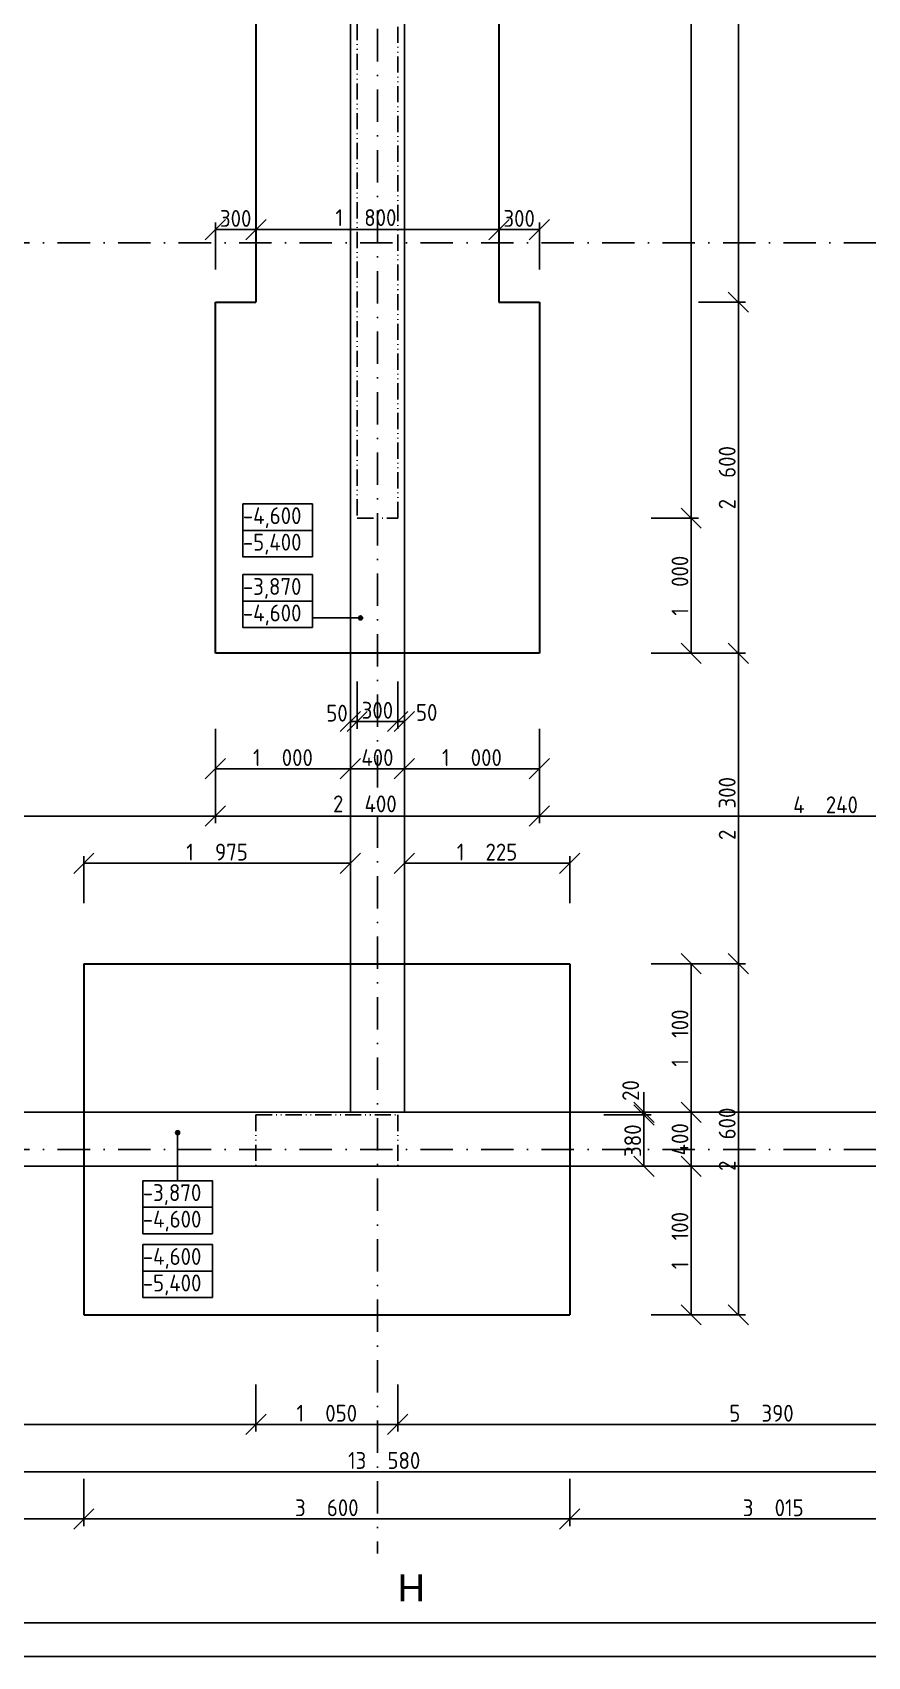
# Model space of a CAD drawing. Extents: x 4511820 to 5180432, y -1526536 to -944957.
# Drawn here: x 5011636 to 5017822, y -1502899 to -1490871 of the extents above; entities that cross this region are included whole.
import ezdxf

# ---------------------------------------------------------------- set-up
doc = ezdxf.new("R2010")
doc.units = 0
doc.header["$MEASUREMENT"] = 0
doc.linetypes.add('ACAD_ISO12W100', pattern=[22, 12, -3, 0.5, -3, 0.5, -3])
doc.linetypes.add('BODKOCIARKOVANA_3', pattern=[5.6, 3, -1.3, 0, -1.3])
doc.layers.get('0').update_dxf_attribs({"linetype": 'CONTINUOUS'})
doc.layers.get('Defpoints').update_dxf_attribs({"color": 61, "linetype": 'CONTINUOUS'})
for name, color, linetype in [('KÓTY', 4, 'CONTINUOUS'), ('MÚRY', 1, 'CONTINUOUS'), ('osi', 253, 'CONTINUOUS'), ('TENKÁ', 7, 'CONTINUOUS')]:
    doc.layers.add(name, color=color, linetype=linetype)
doc.styles.add('styl1', font='arial.ttf')
doc.styles.add('STYLE1', font='isocp.shx')
doc.dimstyles.new('STANDARD-50', dxfattribs={"dimtxt": 125, "dimasz": 150, "dimexe": 10, "dimexo": 200, "dimgap": 20, "dimtad": 1, "dimdsep": 46, "dimlunit": 6, "dimtxsty": 'STYLE1', "dimblk1": 'OBLIQUE', "dimblk2": 'OBLIQUE', "dimsah": 1, "dimcen": 2.5, "dimse1": 1, "dimse2": 1, "dimadec": 0, "dimazin": 0, "dimtfac": 1, "dimtmove": 1, "dimatfit": 3, "dimldrblk": 'OBLIQUE', "dimfxl": 1, "dimtolj": 1, "dimtzin": 0, "dimarcsym": 0})

# ---------------------------------------------------------------- blocks, each defined once
blk = doc.blocks.new('_OBLIQUE')
at = {"color": 0, "linetype": 'ByBlock'}
blk.add_line((-0.5, -0.5), (0.5, 0.5), dxfattribs=at)
blk = doc.blocks.new('*D43577')
at = {"layer": 'Defpoints', "color": 0}
for p in [(5009226, -1500368), (5012016, -1500368), (5012016, -1501880)]:
    blk.add_point(p, dxfattribs=at)
at = {"layer": 'KÓTY', "color": 0, "lineweight": -2}
blk.add_line((5009226, -1501880), (5012016, -1501880), dxfattribs=at)
at = {"layer": 'KÓTY', "color": 0, "linetype": 'ByBlock', "lineweight": -2, "xscale": 150, "yscale": 150, "zscale": 150, "rotation": 180}
blk.add_blockref('_OBLIQUE', (5009226, -1501880), dxfattribs=at)
at = {"layer": 'KÓTY', "color": 0, "linetype": 'ByBlock', "lineweight": -2, "xscale": 150, "yscale": 150, "zscale": 150}
blk.add_blockref('_OBLIQUE', (5012016, -1501880), dxfattribs=at)
at = {"layer": 'KÓTY', "color": 0, "insert": (5010621, -1501797), "char_height": 125, "attachment_point": 5, "style": 'STYLE1'}
blk.add_mtext('\\A1;2ﾠ790', dxfattribs=at)
blk = doc.blocks.new('*D43578')
at = {"layer": 'Defpoints', "color": 0}
for p in [(5012016, -1500368), (5015616, -1500368), (5015616, -1501880)]:
    blk.add_point(p, dxfattribs=at)
at = {"layer": 'KÓTY', "color": 0, "lineweight": -2}
blk.add_line((5012016, -1501880), (5015616, -1501880), dxfattribs=at)
at = {"layer": 'KÓTY', "color": 0, "linetype": 'ByBlock', "lineweight": -2, "xscale": 150, "yscale": 150, "zscale": 150, "rotation": 180}
blk.add_blockref('_OBLIQUE', (5012016, -1501880), dxfattribs=at)
at = {"layer": 'KÓTY', "color": 0, "linetype": 'ByBlock', "lineweight": -2, "xscale": 150, "yscale": 150, "zscale": 150}
blk.add_blockref('_OBLIQUE', (5015616, -1501880), dxfattribs=at)
at = {"layer": 'KÓTY', "color": 0, "insert": (5013816, -1501797), "char_height": 125, "attachment_point": 5, "style": 'STYLE1'}
blk.add_mtext('\\A1;3ﾠ600', dxfattribs=at)
blk = doc.blocks.new('*D43579')
at = {"layer": 'Defpoints', "color": 0}
for p in [(5015616, -1500368), (5018631, -1500368), (5018631, -1501880)]:
    blk.add_point(p, dxfattribs=at)
at = {"layer": 'KÓTY', "color": 0, "lineweight": -2}
blk.add_line((5015616, -1501880), (5018631, -1501880), dxfattribs=at)
at = {"layer": 'KÓTY', "color": 0, "linetype": 'ByBlock', "lineweight": -2, "xscale": 150, "yscale": 150, "zscale": 150, "rotation": 180}
blk.add_blockref('_OBLIQUE', (5015616, -1501880), dxfattribs=at)
at = {"layer": 'KÓTY', "color": 0, "linetype": 'ByBlock', "lineweight": -2, "xscale": 150, "yscale": 150, "zscale": 150}
blk.add_blockref('_OBLIQUE', (5018631, -1501880), dxfattribs=at)
at = {"layer": 'KÓTY', "color": 0, "insert": (5017123, -1501797), "char_height": 125, "attachment_point": 5, "style": 'STYLE1'}
blk.add_mtext('\\A1;3ﾠ015', dxfattribs=at)
blk = doc.blocks.new('*D43592')
at = {"layer": 'Defpoints', "color": 0}
for p in [(5007951, -1499268), (5013291, -1499268), (5013291, -1501180)]:
    blk.add_point(p, dxfattribs=at)
at = {"layer": 'KÓTY', "color": 0, "lineweight": -2}
blk.add_line((5007951, -1501180), (5013291, -1501180), dxfattribs=at)
at = {"layer": 'KÓTY', "color": 0, "linetype": 'ByBlock', "lineweight": -2, "xscale": 150, "yscale": 150, "zscale": 150, "rotation": 180}
blk.add_blockref('_OBLIQUE', (5007951, -1501180), dxfattribs=at)
at = {"layer": 'KÓTY', "color": 0, "linetype": 'ByBlock', "lineweight": -2, "xscale": 150, "yscale": 150, "zscale": 150}
blk.add_blockref('_OBLIQUE', (5013291, -1501180), dxfattribs=at)
at = {"layer": 'KÓTY', "color": 0, "insert": (5010621, -1501097), "char_height": 125, "attachment_point": 5, "style": 'STYLE1'}
blk.add_mtext('\\A1;5ﾠ340', dxfattribs=at)
blk = doc.blocks.new('*D43593')
at = {"layer": 'Defpoints', "color": 0}
for p in [(5013291, -1499268), (5014341, -1499268), (5014341, -1501180)]:
    blk.add_point(p, dxfattribs=at)
at = {"layer": 'KÓTY', "color": 0, "lineweight": -2}
blk.add_line((5013291, -1501180), (5014341, -1501180), dxfattribs=at)
at = {"layer": 'KÓTY', "color": 0, "linetype": 'ByBlock', "lineweight": -2, "xscale": 150, "yscale": 150, "zscale": 150, "rotation": 180}
blk.add_blockref('_OBLIQUE', (5013291, -1501180), dxfattribs=at)
at = {"layer": 'KÓTY', "color": 0, "linetype": 'ByBlock', "lineweight": -2, "xscale": 150, "yscale": 150, "zscale": 150}
blk.add_blockref('_OBLIQUE', (5014341, -1501180), dxfattribs=at)
at = {"layer": 'KÓTY', "color": 0, "insert": (5013816, -1501097), "char_height": 125, "attachment_point": 5, "style": 'STYLE1'}
blk.add_mtext('\\A1;1ﾠ050', dxfattribs=at)
blk = doc.blocks.new('*D43594')
at = {"layer": 'Defpoints', "color": 0}
for p in [(5014341, -1499268), (5019731, -1499268), (5019731, -1501180)]:
    blk.add_point(p, dxfattribs=at)
at = {"layer": 'KÓTY', "color": 0, "lineweight": -2}
blk.add_line((5014341, -1501180), (5019731, -1501180), dxfattribs=at)
at = {"layer": 'KÓTY', "color": 0, "linetype": 'ByBlock', "lineweight": -2, "xscale": 150, "yscale": 150, "zscale": 150, "rotation": 180}
blk.add_blockref('_OBLIQUE', (5014341, -1501180), dxfattribs=at)
at = {"layer": 'KÓTY', "color": 0, "linetype": 'ByBlock', "lineweight": -2, "xscale": 150, "yscale": 150, "zscale": 150}
blk.add_blockref('_OBLIQUE', (5019731, -1501180), dxfattribs=at)
at = {"layer": 'KÓTY', "color": 0, "insert": (5017036, -1501097), "char_height": 125, "attachment_point": 5, "style": 'STYLE1'}
blk.add_mtext('\\A1;5ﾠ390', dxfattribs=at)
blk = doc.blocks.new('*D43608')
at = {"layer": 'Defpoints', "color": 0}
for p in [(5007451, -1499268), (5021031, -1499268), (5021031, -1501530)]:
    blk.add_point(p, dxfattribs=at)
at = {"layer": 'KÓTY', "color": 0, "lineweight": -2}
blk.add_line((5007451, -1501530), (5021031, -1501530), dxfattribs=at)
at = {"layer": 'KÓTY', "color": 0, "linetype": 'ByBlock', "lineweight": -2, "xscale": 150, "yscale": 150, "zscale": 150, "rotation": 180}
blk.add_blockref('_OBLIQUE', (5007451, -1501530), dxfattribs=at)
at = {"layer": 'KÓTY', "color": 0, "linetype": 'ByBlock', "lineweight": -2, "xscale": 150, "yscale": 150, "zscale": 150}
blk.add_blockref('_OBLIQUE', (5021031, -1501530), dxfattribs=at)
at = {"layer": 'KÓTY', "color": 0, "insert": (5014241, -1501447), "char_height": 125, "attachment_point": 5, "style": 'STYLE1'}
blk.add_mtext('\\A1;13ﾠ580', dxfattribs=at)
blk = doc.blocks.new('*D43624')
at = {"layer": 'Defpoints', "color": 0}
for p in [(5008726, -1495468), (5012991, -1495468), (5012991, -1496674)]:
    blk.add_point(p, dxfattribs=at)
at = {"layer": 'KÓTY', "color": 0, "lineweight": -2}
blk.add_line((5008726, -1496674), (5012991, -1496674), dxfattribs=at)
at = {"layer": 'KÓTY', "color": 0, "linetype": 'ByBlock', "lineweight": -2, "xscale": 150, "yscale": 150, "zscale": 150, "rotation": 180}
blk.add_blockref('_OBLIQUE', (5008726, -1496674), dxfattribs=at)
at = {"layer": 'KÓTY', "color": 0, "linetype": 'ByBlock', "lineweight": -2, "xscale": 150, "yscale": 150, "zscale": 150}
blk.add_blockref('_OBLIQUE', (5012991, -1496674), dxfattribs=at)
at = {"layer": 'KÓTY', "color": 0, "insert": (5010858, -1496591), "char_height": 125, "attachment_point": 5, "style": 'STYLE1'}
blk.add_mtext('\\A1;4ﾠ265', dxfattribs=at)
blk = doc.blocks.new('*D43625')
at = {"layer": 'Defpoints', "color": 0}
for p in [(5012991, -1495468), (5015391, -1495468), (5015391, -1496674)]:
    blk.add_point(p, dxfattribs=at)
at = {"layer": 'KÓTY', "color": 0, "lineweight": -2}
blk.add_line((5012991, -1496674), (5015391, -1496674), dxfattribs=at)
at = {"layer": 'KÓTY', "color": 0, "linetype": 'ByBlock', "lineweight": -2, "xscale": 150, "yscale": 150, "zscale": 150, "rotation": 180}
blk.add_blockref('_OBLIQUE', (5012991, -1496674), dxfattribs=at)
at = {"layer": 'KÓTY', "color": 0, "linetype": 'ByBlock', "lineweight": -2, "xscale": 150, "yscale": 150, "zscale": 150}
blk.add_blockref('_OBLIQUE', (5015391, -1496674), dxfattribs=at)
at = {"layer": 'KÓTY', "color": 0, "insert": (5014098, -1496584), "char_height": 125, "attachment_point": 5, "style": 'STYLE1'}
blk.add_mtext('\\A1;2ﾠ400', dxfattribs=at)
blk = doc.blocks.new('*D43626')
at = {"layer": 'Defpoints', "color": 0}
for p in [(5015391, -1495468), (5019631, -1495468), (5019631, -1496674)]:
    blk.add_point(p, dxfattribs=at)
at = {"layer": 'KÓTY', "color": 0, "lineweight": -2}
blk.add_line((5015391, -1496674), (5019631, -1496674), dxfattribs=at)
at = {"layer": 'KÓTY', "color": 0, "linetype": 'ByBlock', "lineweight": -2, "xscale": 150, "yscale": 150, "zscale": 150, "rotation": 180}
blk.add_blockref('_OBLIQUE', (5015391, -1496674), dxfattribs=at)
at = {"layer": 'KÓTY', "color": 0, "linetype": 'ByBlock', "lineweight": -2, "xscale": 150, "yscale": 150, "zscale": 150}
blk.add_blockref('_OBLIQUE', (5019631, -1496674), dxfattribs=at)
at = {"layer": 'KÓTY', "color": 0, "insert": (5017511, -1496591), "char_height": 125, "attachment_point": 5, "style": 'STYLE1'}
blk.add_mtext('\\A1;4ﾠ240', dxfattribs=at)
blk = doc.blocks.new('*D43633')
at = {"layer": 'Defpoints', "color": 0}
for p in [(5012991, -1495468), (5013991, -1495468), (5013991, -1496324)]:
    blk.add_point(p, dxfattribs=at)
at = {"layer": 'KÓTY', "color": 0, "lineweight": -2}
blk.add_line((5012991, -1496324), (5013991, -1496324), dxfattribs=at)
at = {"layer": 'KÓTY', "color": 0, "linetype": 'ByBlock', "lineweight": -2, "xscale": 150, "yscale": 150, "zscale": 150, "rotation": 180}
blk.add_blockref('_OBLIQUE', (5012991, -1496324), dxfattribs=at)
at = {"layer": 'KÓTY', "color": 0, "linetype": 'ByBlock', "lineweight": -2, "xscale": 150, "yscale": 150, "zscale": 150}
blk.add_blockref('_OBLIQUE', (5013991, -1496324), dxfattribs=at)
at = {"layer": 'KÓTY', "color": 0, "insert": (5013491, -1496241), "char_height": 125, "attachment_point": 5, "style": 'STYLE1'}
blk.add_mtext('\\A1;1ﾠ000', dxfattribs=at)
blk = doc.blocks.new('*D43634')
at = {"layer": 'Defpoints', "color": 0}
for p in [(5013991, -1495468), (5014391, -1495468), (5014391, -1496323.5)]:
    blk.add_point(p, dxfattribs=at)
at = {"layer": 'KÓTY', "color": 0, "lineweight": -2}
blk.add_line((5013991, -1496323.5), (5014391, -1496323.5), dxfattribs=at)
at = {"layer": 'KÓTY', "color": 0, "linetype": 'ByBlock', "lineweight": -2, "xscale": 150, "yscale": 150, "zscale": 150, "rotation": 180}
blk.add_blockref('_OBLIQUE', (5013991, -1496323.5), dxfattribs=at)
at = {"layer": 'KÓTY', "color": 0, "linetype": 'ByBlock', "lineweight": -2, "xscale": 150, "yscale": 150, "zscale": 150}
blk.add_blockref('_OBLIQUE', (5014391, -1496323.5), dxfattribs=at)
at = {"layer": 'KÓTY', "color": 0, "insert": (5014191, -1496241), "char_height": 125, "attachment_point": 5, "style": 'STYLE1'}
blk.add_mtext('\\A1;400', dxfattribs=at)
blk = doc.blocks.new('*D43635')
at = {"layer": 'Defpoints', "color": 0}
for p in [(5014391, -1495468), (5015391, -1495468), (5015391, -1496324)]:
    blk.add_point(p, dxfattribs=at)
at = {"layer": 'KÓTY', "color": 0, "lineweight": -2}
blk.add_line((5014391, -1496324), (5015391, -1496324), dxfattribs=at)
at = {"layer": 'KÓTY', "color": 0, "linetype": 'ByBlock', "lineweight": -2, "xscale": 150, "yscale": 150, "zscale": 150, "rotation": 180}
blk.add_blockref('_OBLIQUE', (5014391, -1496324), dxfattribs=at)
at = {"layer": 'KÓTY', "color": 0, "linetype": 'ByBlock', "lineweight": -2, "xscale": 150, "yscale": 150, "zscale": 150}
blk.add_blockref('_OBLIQUE', (5015391, -1496324), dxfattribs=at)
at = {"layer": 'KÓTY', "color": 0, "insert": (5014891, -1496241), "char_height": 125, "attachment_point": 5, "style": 'STYLE1'}
blk.add_mtext('\\A1;1ﾠ000', dxfattribs=at)
blk = doc.blocks.new('*D43640')
at = {"layer": 'Defpoints', "color": 0}
for p in [(5014041, -1494468), (5014341, -1494468), (5014341, -1495973.5)]:
    blk.add_point(p, dxfattribs=at)
at = {"layer": 'KÓTY', "color": 0, "lineweight": -2}
blk.add_line((5014041, -1495973.5), (5014341, -1495973.5), dxfattribs=at)
at = {"layer": 'KÓTY', "color": 0, "linetype": 'ByBlock', "lineweight": -2, "xscale": 150, "yscale": 150, "zscale": 150, "rotation": 180}
blk.add_blockref('_OBLIQUE', (5014041, -1495973.5), dxfattribs=at)
at = {"layer": 'KÓTY', "color": 0, "linetype": 'ByBlock', "lineweight": -2, "xscale": 150, "yscale": 150, "zscale": 150}
blk.add_blockref('_OBLIQUE', (5014341, -1495973.5), dxfattribs=at)
at = {"layer": 'KÓTY', "color": 0, "insert": (5014191, -1495891), "char_height": 125, "attachment_point": 5, "style": 'STYLE1'}
blk.add_mtext('\\A1;300', dxfattribs=at)
blk = doc.blocks.new('*D43641')
at = {"layer": 'Defpoints', "color": 0}
for p in [(5014341, -1494468), (5014391, -1494468), (5014391, -1495973.5)]:
    blk.add_point(p, dxfattribs=at)
at = {"layer": 'KÓTY', "color": 0, "lineweight": -2}
blk.add_line((5014341, -1495973.5), (5014391, -1495973.5), dxfattribs=at)
at = {"layer": 'KÓTY', "color": 0, "linetype": 'ByBlock', "lineweight": -2, "xscale": 150, "yscale": 150, "zscale": 150, "rotation": 180}
blk.add_blockref('_OBLIQUE', (5014341, -1495973.5), dxfattribs=at)
at = {"layer": 'KÓTY', "color": 0, "linetype": 'ByBlock', "lineweight": -2, "xscale": 150, "yscale": 150, "zscale": 150}
blk.add_blockref('_OBLIQUE', (5014391, -1495973.5), dxfattribs=at)
at = {"layer": 'KÓTY', "color": 0, "insert": (5014556, -1495906.5), "char_height": 125, "attachment_point": 5, "style": 'STYLE1'}
blk.add_mtext('\\A1;50', dxfattribs=at)
blk = doc.blocks.new('*D43642')
at = {"layer": 'Defpoints', "color": 0}
for p in [(5013991, -1494468), (5014041, -1494468), (5013991, -1495973.5)]:
    blk.add_point(p, dxfattribs=at)
at = {"layer": 'KÓTY', "color": 0, "lineweight": -2}
blk.add_line((5014041, -1495973.5), (5013991, -1495973.5), dxfattribs=at)
at = {"layer": 'KÓTY', "color": 0, "linetype": 'ByBlock', "lineweight": -2, "xscale": 150, "yscale": 150, "zscale": 150, "rotation": 180}
blk.add_blockref('_OBLIQUE', (5013991, -1495973.5), dxfattribs=at)
at = {"layer": 'KÓTY', "color": 0, "linetype": 'ByBlock', "lineweight": -2, "xscale": 150, "yscale": 150, "zscale": 150}
blk.add_blockref('_OBLIQUE', (5014041, -1495973.5), dxfattribs=at)
at = {"layer": 'KÓTY', "color": 0, "insert": (5013891.5, -1495912), "char_height": 125, "attachment_point": 5, "style": 'STYLE1'}
blk.add_mtext('\\A1;50', dxfattribs=at)
blk = doc.blocks.new('*D43678')
at = {"layer": 'Defpoints', "color": 0}
for p in [(5015616, -1497768), (5015616, -1500368), (5016865, -1500368)]:
    blk.add_point(p, dxfattribs=at)
at = {"layer": 'KÓTY', "color": 0, "lineweight": -2}
blk.add_line((5016865, -1497768), (5016865, -1500368), dxfattribs=at)
at = {"layer": 'KÓTY', "color": 0, "linetype": 'ByBlock', "lineweight": -2, "xscale": 150, "yscale": 150, "zscale": 150}
for p, rotation in [((5016865, -1497768), 90), ((5016865, -1500368), 270)]:
    blk.add_blockref('_OBLIQUE', p, dxfattribs=dict(at, rotation=rotation))
at = {"layer": 'KÓTY', "color": 0, "insert": (5016782, -1499068), "char_height": 125, "attachment_point": 5, "rotation": 90, "style": 'STYLE1'}
blk.add_mtext('\\A1;2ﾠ600', dxfattribs=at)
blk = doc.blocks.new('*D43679')
at = {"layer": 'Defpoints', "color": 0}
for p in [(5015616, -1497768), (5015616, -1498868), (5016515, -1498868)]:
    blk.add_point(p, dxfattribs=at)
at = {"layer": 'KÓTY', "color": 0, "lineweight": -2}
blk.add_line((5016515, -1497768), (5016515, -1498868), dxfattribs=at)
at = {"layer": 'KÓTY', "color": 0, "linetype": 'ByBlock', "lineweight": -2, "xscale": 150, "yscale": 150, "zscale": 150}
for p, rotation in [((5016515, -1497768), 90), ((5016515, -1498868), 270)]:
    blk.add_blockref('_OBLIQUE', p, dxfattribs=dict(at, rotation=rotation))
at = {"layer": 'KÓTY', "color": 0, "insert": (5016432, -1498318), "char_height": 125, "attachment_point": 5, "rotation": 90, "style": 'STYLE1'}
blk.add_mtext('\\A1;1ﾠ100', dxfattribs=at)
blk = doc.blocks.new('*D43680')
at = {"layer": 'Defpoints', "color": 0}
for p in [(5015616, -1498868), (5015616, -1499268), (5016515, -1499268)]:
    blk.add_point(p, dxfattribs=at)
at = {"layer": 'KÓTY', "color": 0, "lineweight": -2}
blk.add_line((5016515, -1498868), (5016515, -1499268), dxfattribs=at)
at = {"layer": 'KÓTY', "color": 0, "linetype": 'ByBlock', "lineweight": -2, "xscale": 150, "yscale": 150, "zscale": 150}
for p, rotation in [((5016515, -1498868), 90), ((5016515, -1499268), 270)]:
    blk.add_blockref('_OBLIQUE', p, dxfattribs=dict(at, rotation=rotation))
at = {"layer": 'KÓTY', "color": 0, "insert": (5016432.5, -1499068), "char_height": 125, "attachment_point": 5, "rotation": 90, "style": 'STYLE1'}
blk.add_mtext('\\A1;400', dxfattribs=at)
blk = doc.blocks.new('*D43681')
at = {"layer": 'Defpoints', "color": 0}
for p in [(5015616, -1499268), (5015616, -1500368), (5016515, -1500368)]:
    blk.add_point(p, dxfattribs=at)
at = {"layer": 'KÓTY', "color": 0, "lineweight": -2}
blk.add_line((5016515, -1499268), (5016515, -1500368), dxfattribs=at)
at = {"layer": 'KÓTY', "color": 0, "linetype": 'ByBlock', "lineweight": -2, "xscale": 150, "yscale": 150, "zscale": 150}
for p, rotation in [((5016515, -1499268), 90), ((5016515, -1500368), 270)]:
    blk.add_blockref('_OBLIQUE', p, dxfattribs=dict(at, rotation=rotation))
at = {"layer": 'KÓTY', "color": 0, "insert": (5016432, -1499818), "char_height": 125, "attachment_point": 5, "rotation": 90, "style": 'STYLE1'}
blk.add_mtext('\\A1;1ﾠ100', dxfattribs=at)
blk = doc.blocks.new('*D43682')
at = {"layer": 'Defpoints', "color": 0}
for p in [(5014516, -1498888), (5014516, -1499268), (5016165, -1499268)]:
    blk.add_point(p, dxfattribs=at)
at = {"layer": 'KÓTY', "color": 0, "lineweight": -2}
blk.add_line((5016165, -1498888), (5016165, -1499268), dxfattribs=at)
at = {"layer": 'KÓTY', "color": 0, "linetype": 'ByBlock', "lineweight": -2, "xscale": 150, "yscale": 150, "zscale": 150}
for p, rotation in [((5016165, -1498888), 90), ((5016165, -1499268), 270)]:
    blk.add_blockref('_OBLIQUE', p, dxfattribs=dict(at, rotation=rotation))
at = {"layer": 'KÓTY', "color": 0, "insert": (5016082.5, -1499078), "char_height": 125, "attachment_point": 5, "rotation": 90, "style": 'STYLE1'}
blk.add_mtext('\\A1;380', dxfattribs=at)
blk = doc.blocks.new('*D43683')
at = {"layer": 'Defpoints', "color": 0}
for p in [(5014516, -1498868), (5014516, -1498888), (5016165, -1498868)]:
    blk.add_point(p, dxfattribs=at)
at = {"layer": 'KÓTY', "color": 0, "lineweight": -2}
for p, q in [((5016165, -1498868), (5016165, -1498718)), ((5016165, -1498888), (5016165, -1498868)), ((5016165, -1498888), (5016165, -1499038))]:
    blk.add_line(p, q, dxfattribs=at)
at = {"layer": 'KÓTY', "color": 0, "linetype": 'ByBlock', "lineweight": -2, "xscale": 150, "yscale": 150, "zscale": 150}
for p, rotation in [((5016165, -1498868), 270), ((5016165, -1498888), 90)]:
    blk.add_blockref('_OBLIQUE', p, dxfattribs=dict(at, rotation=rotation))
at = {"layer": 'KÓTY', "color": 0, "insert": (5016067.5, -1498706.5), "char_height": 125, "attachment_point": 5, "rotation": 90, "style": 'STYLE1'}
blk.add_mtext('\\A1;20', dxfattribs=at)
blk = doc.blocks.new('*D43684')
at = {"layer": 'Defpoints', "color": 0}
for p in [(5015116, -1495468), (5015116, -1497768), (5016865, -1497768)]:
    blk.add_point(p, dxfattribs=at)
at = {"layer": 'KÓTY', "color": 0, "lineweight": -2}
blk.add_line((5016865, -1495468), (5016865, -1497768), dxfattribs=at)
at = {"layer": 'KÓTY', "color": 0, "linetype": 'ByBlock', "lineweight": -2, "xscale": 150, "yscale": 150, "zscale": 150}
for p, rotation in [((5016865, -1495468), 90), ((5016865, -1497768), 270)]:
    blk.add_blockref('_OBLIQUE', p, dxfattribs=dict(at, rotation=rotation))
at = {"layer": 'KÓTY', "color": 0, "insert": (5016782, -1496618), "char_height": 125, "attachment_point": 5, "rotation": 90, "style": 'STYLE1'}
blk.add_mtext('\\A1;2ﾠ300', dxfattribs=at)
blk = doc.blocks.new('*D43685')
at = {"layer": 'Defpoints', "color": 0}
for p in [(5015116, -1492868), (5015116, -1495468), (5016865, -1495468)]:
    blk.add_point(p, dxfattribs=at)
at = {"layer": 'KÓTY', "color": 0, "lineweight": -2}
blk.add_line((5016865, -1492868), (5016865, -1495468), dxfattribs=at)
at = {"layer": 'KÓTY', "color": 0, "linetype": 'ByBlock', "lineweight": -2, "xscale": 150, "yscale": 150, "zscale": 150}
for p, rotation in [((5016865, -1492868), 90), ((5016865, -1495468), 270)]:
    blk.add_blockref('_OBLIQUE', p, dxfattribs=dict(at, rotation=rotation))
at = {"layer": 'KÓTY', "color": 0, "insert": (5016782, -1494168), "char_height": 125, "attachment_point": 5, "rotation": 90, "style": 'STYLE1'}
blk.add_mtext('\\A1;2ﾠ600', dxfattribs=at)
blk = doc.blocks.new('*D43686')
at = {"layer": 'Defpoints', "color": 0}
for p in [(5015116, -1486538), (5016865, -1486538), (5015116, -1492868)]:
    blk.add_point(p, dxfattribs=at)
at = {"layer": 'KÓTY', "color": 0, "lineweight": -2}
blk.add_line((5016865, -1492868), (5016865, -1486538), dxfattribs=at)
at = {"layer": 'KÓTY', "color": 0, "linetype": 'ByBlock', "lineweight": -2, "xscale": 150, "yscale": 150, "zscale": 150}
for p, rotation in [((5016865, -1486538), 90), ((5016865, -1492868), 270)]:
    blk.add_blockref('_OBLIQUE', p, dxfattribs=dict(at, rotation=rotation))
at = {"layer": 'KÓTY', "color": 0, "insert": (5016782, -1489703), "char_height": 125, "attachment_point": 5, "rotation": 90, "style": 'STYLE1'}
blk.add_mtext('\\A1;6ﾠ330', dxfattribs=at)
blk = doc.blocks.new('*D43688')
at = {"layer": 'Defpoints', "color": 0}
for p in [(5014441, -1494468), (5014491, -1495468), (5016515, -1495468)]:
    blk.add_point(p, dxfattribs=at)
at = {"layer": 'KÓTY', "color": 0, "lineweight": -2}
blk.add_line((5016515, -1494468), (5016515, -1495468), dxfattribs=at)
at = {"layer": 'KÓTY', "color": 0, "linetype": 'ByBlock', "lineweight": -2, "xscale": 150, "yscale": 150, "zscale": 150}
for p, rotation in [((5016515, -1494468), 90), ((5016515, -1495468), 270)]:
    blk.add_blockref('_OBLIQUE', p, dxfattribs=dict(at, rotation=rotation))
at = {"layer": 'KÓTY', "color": 0, "insert": (5016432, -1494968), "char_height": 125, "attachment_point": 5, "rotation": 90, "style": 'STYLE1'}
blk.add_mtext('\\A1;1ﾠ000', dxfattribs=at)
blk = doc.blocks.new('*D43689')
at = {"layer": 'Defpoints', "color": 0}
for p in [(5014441, -1485968), (5014441, -1494468), (5016515, -1494468)]:
    blk.add_point(p, dxfattribs=at)
at = {"layer": 'KÓTY', "color": 0, "lineweight": -2}
blk.add_line((5016515, -1485968), (5016515, -1494468), dxfattribs=at)
at = {"layer": 'KÓTY', "color": 0, "linetype": 'ByBlock', "lineweight": -2, "xscale": 150, "yscale": 150, "zscale": 150}
for p, rotation in [((5016515, -1485968), 90), ((5016515, -1494468), 270)]:
    blk.add_blockref('_OBLIQUE', p, dxfattribs=dict(at, rotation=rotation))
at = {"layer": 'KÓTY', "color": 0, "insert": (5016432, -1490218), "char_height": 125, "attachment_point": 5, "rotation": 90, "style": 'STYLE1'}
blk.add_mtext('\\A1;8ﾠ500', dxfattribs=at)
blk = doc.blocks.new('*D43822')
at = {"layer": 'Defpoints', "color": 0}
for p in [(5013991, -1497024), (5012016, -1497768), (5013991, -1497768)]:
    blk.add_point(p, dxfattribs=at)
at = {"layer": 'KÓTY', "color": 0, "lineweight": -2}
blk.add_line((5012016, -1497024), (5013991, -1497024), dxfattribs=at)
at = {"layer": 'KÓTY', "color": 0, "linetype": 'ByBlock', "lineweight": -2, "xscale": 150, "yscale": 150, "zscale": 150, "rotation": 180}
blk.add_blockref('_OBLIQUE', (5012016, -1497024), dxfattribs=at)
at = {"layer": 'KÓTY', "color": 0, "linetype": 'ByBlock', "lineweight": -2, "xscale": 150, "yscale": 150, "zscale": 150}
blk.add_blockref('_OBLIQUE', (5013991, -1497024), dxfattribs=at)
at = {"layer": 'KÓTY', "color": 0, "insert": (5013003, -1496941), "char_height": 125, "attachment_point": 5, "style": 'STYLE1'}
blk.add_mtext('\\A1;1ﾠ975', dxfattribs=at)
blk = doc.blocks.new('*D43823')
at = {"layer": 'Defpoints', "color": 0}
for p in [(5015616, -1497024), (5014391, -1497768), (5015616, -1497768)]:
    blk.add_point(p, dxfattribs=at)
at = {"layer": 'KÓTY', "color": 0, "lineweight": -2}
blk.add_line((5014391, -1497024), (5015616, -1497024), dxfattribs=at)
at = {"layer": 'KÓTY', "color": 0, "linetype": 'ByBlock', "lineweight": -2, "xscale": 150, "yscale": 150, "zscale": 150, "rotation": 180}
blk.add_blockref('_OBLIQUE', (5014391, -1497024), dxfattribs=at)
at = {"layer": 'KÓTY', "color": 0, "linetype": 'ByBlock', "lineweight": -2, "xscale": 150, "yscale": 150, "zscale": 150}
blk.add_blockref('_OBLIQUE', (5015616, -1497024), dxfattribs=at)
at = {"layer": 'KÓTY', "color": 0, "insert": (5015003, -1496941), "char_height": 125, "attachment_point": 5, "style": 'STYLE1'}
blk.add_mtext('\\A1;1ﾠ225', dxfattribs=at)
blk = doc.blocks.new('*D43897')
at = {"layer": 'Defpoints', "color": 0}
for p in [(5013291, -1492331), (5013291, -1492331), (5015091, -1492331)]:
    blk.add_point(p, dxfattribs=at)
at = {"layer": 'KÓTY', "color": 0, "lineweight": -2}
blk.add_line((5015091, -1492331), (5013291, -1492331), dxfattribs=at)
at = {"layer": 'KÓTY', "color": 0, "linetype": 'ByBlock', "lineweight": -2, "xscale": 150, "yscale": 150, "zscale": 150, "rotation": 180}
blk.add_blockref('_OBLIQUE', (5013291, -1492331), dxfattribs=at)
at = {"layer": 'KÓTY', "color": 0, "linetype": 'ByBlock', "lineweight": -2, "xscale": 150, "yscale": 150, "zscale": 150}
blk.add_blockref('_OBLIQUE', (5015091, -1492331), dxfattribs=at)
at = {"layer": 'KÓTY', "color": 0, "insert": (5014106, -1492242), "char_height": 125, "attachment_point": 5, "style": 'STYLE1'}
blk.add_mtext('\\A1;1ﾠ800', dxfattribs=at)
blk = doc.blocks.new('*D43900')
at = {"layer": 'Defpoints', "color": 0}
for p in [(5012991, -1492330.5), (5012991, -1492868), (5013291, -1492868)]:
    blk.add_point(p, dxfattribs=at)
at = {"layer": 'KÓTY', "color": 0, "lineweight": -2}
blk.add_line((5013291, -1492330.5), (5012991, -1492330.5), dxfattribs=at)
at = {"layer": 'KÓTY', "color": 0, "linetype": 'ByBlock', "lineweight": -2, "xscale": 150, "yscale": 150, "zscale": 150, "rotation": 180}
blk.add_blockref('_OBLIQUE', (5012991, -1492330.5), dxfattribs=at)
at = {"layer": 'KÓTY', "color": 0, "linetype": 'ByBlock', "lineweight": -2, "xscale": 150, "yscale": 150, "zscale": 150}
blk.add_blockref('_OBLIQUE', (5013291, -1492330.5), dxfattribs=at)
at = {"layer": 'KÓTY', "color": 0, "insert": (5013141, -1492248), "char_height": 125, "attachment_point": 5, "style": 'STYLE1'}
blk.add_mtext('\\A1;300', dxfattribs=at)
blk = doc.blocks.new('*D43901')
at = {"layer": 'Defpoints', "color": 0}
for p in [(5015391, -1492330.5), (5015091, -1492868), (5015391, -1492868)]:
    blk.add_point(p, dxfattribs=at)
at = {"layer": 'KÓTY', "color": 0, "lineweight": -2}
blk.add_line((5015091, -1492330.5), (5015391, -1492330.5), dxfattribs=at)
at = {"layer": 'KÓTY', "color": 0, "linetype": 'ByBlock', "lineweight": -2, "xscale": 150, "yscale": 150, "zscale": 150, "rotation": 180}
blk.add_blockref('_OBLIQUE', (5015091, -1492330.5), dxfattribs=at)
at = {"layer": 'KÓTY', "color": 0, "linetype": 'ByBlock', "lineweight": -2, "xscale": 150, "yscale": 150, "zscale": 150}
blk.add_blockref('_OBLIQUE', (5015391, -1492330.5), dxfattribs=at)
at = {"layer": 'KÓTY', "color": 0, "insert": (5015241, -1492248), "char_height": 125, "attachment_point": 5, "style": 'STYLE1'}
blk.add_mtext('\\A1;300', dxfattribs=at)

msp = doc.modelspace()

# ---------------------------------------------------------------- hatches: boundary and pattern name
at = {"layer": 'KÓTY', "ltscale": 0.25}
for points in [[(5014051, -1495206.75, 1), (5014081, -1495206.75, 1)], [(5012711, -1499034.316, 1), (5012711, -1499004.316, 1)]]:
    msp.add_hatch(color=256, dxfattribs=at).paths.add_polyline_path(points)

# ---------------------------------------------------------------- linework, layer by layer
at = {"layer": 'KÓTY'}
for p, q in [((5012991, -1492277.097), (5012991, -1492627.097)), ((5012991, -1492277.097), (5012991, -1492627.097)), ((5015391, -1492277.097), (5015391, -1492627.097)), ((5015391, -1492277.097), (5015391, -1492627.097)), ((5016918.403, -1492868), (5016568.403, -1492868)), ((5016568.403, -1494468), (5016218.403, -1494468)), ((5014066, -1495206.75), (5013709.816, -1495206.75)), ((5016568.403, -1495468), (5016218.403, -1495468)), ((5016918.403, -1495468), (5016568.403, -1495468)), ((5014041, -1496026.903), (5014041, -1495676.903)), ((5014341, -1496026.903), (5014341, -1495676.903)), ((5012991, -1496376.903), (5012991, -1496026.903)), ((5015391, -1496376.903), (5015391, -1496026.903)), ((5015391, -1496376.903), (5015391, -1496026.903)), ((5012991, -1496696.903), (5012991, -1496346.903)), ((5012991, -1496726.903), (5012991, -1496376.903)), ((5015391, -1496726.903), (5015391, -1496376.903)), ((5012016, -1496970.097), (5012016, -1497320.097)), ((5012016, -1496970.097), (5012016, -1497320.097)), ((5015616, -1496970.097), (5015616, -1497320.097)), ((5015616, -1496970.097), (5015616, -1497320.097)), ((5016568.403, -1497768), (5016218.403, -1497768)), ((5016918.403, -1497768), (5016568.403, -1497768)), ((5016218.403, -1498888), (5015868.403, -1498888)), ((5012711, -1499019.316), (5012711, -1499375.5)), ((5016568.403, -1500368), (5016218.403, -1500368)), ((5016918.403, -1500368), (5016568.403, -1500368)), ((5013291, -1501232.903), (5013291, -1500882.903)), ((5014341, -1501232.903), (5014341, -1500882.903)), ((5012016, -1501932.903), (5012016, -1501582.903)), ((5015616, -1501932.903), (5015616, -1501582.903))]:
    msp.add_line(p, q, dxfattribs=at)
at = {"layer": 'KÓTY', "ltscale": 0.25}
for centre in [(5014066, -1495206.75), (5012711, -1499019.316)]:
    msp.add_circle(centre, 15, dxfattribs=at)
at = {"layer": 'MÚRY', "linetype": 'Continuous', "lineweight": 30}
for p, q in [((5013291, -1486538), (5013291, -1492868)), ((5015091, -1486538), (5015091, -1492868)), ((5012991, -1495468), (5012991, -1492868)), ((5012991, -1492868), (5013291, -1492868)), ((5015091, -1492868), (5015391, -1492868)), ((5015391, -1492868), (5015391, -1495468)), ((5015391, -1495468), (5012991, -1495468)), ((5012016, -1497768), (5015616, -1497768)), ((5012016, -1497768), (5012016, -1500368)), ((5015616, -1497768), (5015616, -1500368)), ((5012016, -1500368), (5015616, -1500368))]:
    msp.add_line(p, q, dxfattribs=at)
at = {"layer": 'osi', "linetype": 'BODKOCIARKOVANA_3', "ltscale": 80}
for p, q in [((5014191, -1463510.809), (5014191, -1502135.094)), ((5043429.122, -1492428), (4978440.258, -1492428)), ((5043429.122, -1499143), (4978440.258, -1499143))]:
    msp.add_line(p, q, dxfattribs=at)
at = {"layer": 'TENKÁ'}
for p, q in [((5013991, -1485988), (5013991, -1498868)), ((5014391, -1498868), (5014391, -1485988)), ((5000861, -1498868), (5020631, -1498868)), ((4980571, -1499268), (5021031, -1499268))]:
    msp.add_line(p, q, dxfattribs=at)
at = {"layer": 'TENKÁ', "color": 40, "linetype": 'ACAD_ISO12W100', "ltscale": 10}
for p, q in [((5014041, -1485968), (5014041, -1494468)), ((5014341, -1494468), (5014341, -1485968)), ((5014041, -1494468), (5014341, -1494468)), ((5013291, -1498888), (5014341, -1498888)), ((5013291, -1498888), (5013291, -1499268)), ((5014341, -1498888), (5014341, -1499268))]:
    msp.add_line(p, q, dxfattribs=at)
at = {"layer": 'TENKÁ', "color": 7}
for p, q in [((5054287, -1502648.728), (4978164.533, -1502648.728)), ((5054537, -1502898.728), (4977914.533, -1502898.728))]:
    msp.add_line(p, q, dxfattribs=at)
at = {"layer": 'TENKÁ', "ltscale": 0.25}
for points in [[(5013709.816, -1494558), (5013709.816, -1494361.75), (5013195.184, -1494361.75), (5013195.184, -1494558)], [(5013709.816, -1494754.25), (5013709.816, -1494558), (5013195.184, -1494558), (5013195.184, -1494754.25)], [(5013709.816, -1495082.25), (5013709.816, -1494886), (5013195.184, -1494886), (5013195.184, -1495082.25)], [(5013709.816, -1495278.5), (5013709.816, -1495082.25), (5013195.184, -1495082.25), (5013195.184, -1495278.5)], [(5012968.316, -1499571.75), (5012968.316, -1499375.5), (5012453.684, -1499375.5), (5012453.684, -1499571.75)], [(5012968.316, -1499768), (5012968.316, -1499571.75), (5012453.684, -1499571.75), (5012453.684, -1499768)], [(5012968.316, -1500044.5), (5012968.316, -1499848.25), (5012453.684, -1499848.25), (5012453.684, -1500044.5)], [(5012968.316, -1500240.75), (5012968.316, -1500044.5), (5012453.684, -1500044.5), (5012453.684, -1500240.75)]]:
    msp.add_lwpolyline(points, close=True, dxfattribs=at)

# ---------------------------------------------------------------- texts
for s, height, style, p in [('-4,600', 125, 'STYLE1', (5013194.073, -1494511.951)), ('-5,400', 125, 'STYLE1', (5013194.073, -1494708.201)), ('-3,870', 125, 'STYLE1', (5013194.073, -1495036.201)), ('-4,600', 125, 'STYLE1', (5013194.073, -1495232.451)), ('-3,870', 125, 'STYLE1', (5012452.573, -1499525.701)), ('-4,600', 125, 'STYLE1', (5012452.573, -1499721.951)), ('-4,600', 125, 'STYLE1', (5012452.573, -1499998.451)), ('-5,400', 125, 'STYLE1', (5012452.573, -1500194.701)), ('H', 200, 'styl1', (5014341.054, -1502491.097))]:
    msp.add_text(s, height=height, dxfattribs=dict(at, style=style)).set_placement(p)

# ---------------------------------------------------------------- dimensions: what is measured, and where the dimension line sits
at = {"layer": 'KÓTY'}
for base, p1, p2, picture, middle in [((5016515, -1494468), (5014441, -1485968), (5014441, -1494468), '*D43689', (5016432.457, -1490218)), ((5016865, -1486538), (5015116, -1492868), (5015116, -1486538), '*D43686', (5016782.457, -1489703)), ((5016865, -1495468), (5015116, -1492868), (5015116, -1495468), '*D43685', (5016782.457, -1494168)), ((5016515, -1495468), (5014441, -1494468), (5014491, -1495468), '*D43688', (5016432.457, -1494968)), ((5016865, -1497768), (5015116, -1495468), (5015116, -1497768), '*D43684', (5016782.457, -1496618)), ((5016865, -1500368), (5015616, -1497768), (5015616, -1500368), '*D43678', (5016782.457, -1499068)), ((5016515, -1498868), (5015616, -1497768), (5015616, -1498868), '*D43679', (5016432.457, -1498318)), ((5016515, -1499268), (5015616, -1498868), (5015616, -1499268), '*D43680', (5016432.5, -1499068)), ((5016165, -1499268), (5014516, -1498888), (5014516, -1499268), '*D43682', (5016082.5, -1499078)), ((5016515, -1500368), (5015616, -1499268), (5015616, -1500368), '*D43681', (5016432.457, -1499818))]:
    dim = msp.add_linear_dim(base=base, p1=p1, p2=p2, angle=90, dimstyle='STANDARD-50', override={"dimtxsty": 'STYLE1', "dimldrblk": 'OBLIQUE'}, dxfattribs=at)
    dim.commit()
    dim.dimension.update_dxf_attribs({"geometry": picture, "text_midpoint": middle})
for base, p1, p2, picture, middle in [((5012991, -1492330.5), (5013291, -1492868), (5012991, -1492868), '*D43900', (5013141, -1492248)), ((5015391, -1492330.5), (5015091, -1492868), (5015391, -1492868), '*D43901', (5015241, -1492248)), ((5014341, -1495973.5), (5014041, -1494468), (5014341, -1494468), '*D43640', (5014191, -1495891)), ((5012991, -1496673.5), (5008726, -1495468), (5012991, -1495468), '*D43624', (5010858.5, -1496590.957)), ((5013991, -1496323.5), (5012991, -1495468), (5013991, -1495468), '*D43633', (5013491, -1496240.957)), ((5014391, -1496323.5), (5013991, -1495468), (5014391, -1495468), '*D43634', (5014191, -1496241)), ((5015391, -1496323.5), (5014391, -1495468), (5015391, -1495468), '*D43635', (5014891, -1496240.957)), ((5019631, -1496673.5), (5015391, -1495468), (5019631, -1495468), '*D43626', (5017511, -1496590.957)), ((5013991, -1497023.5), (5012016, -1497768), (5013991, -1497768), '*D43822', (5013003.5, -1496940.957)), ((5015616, -1497023.5), (5014391, -1497768), (5015616, -1497768), '*D43823', (5015003.5, -1496940.957)), ((5021031, -1501529.5), (5007451, -1499268), (5021031, -1499268), '*D43608', (5014241, -1501446.957)), ((5013291, -1501179.5), (5007951, -1499268), (5013291, -1499268), '*D43592', (5010621, -1501096.957)), ((5014341, -1501179.5), (5013291, -1499268), (5014341, -1499268), '*D43593', (5013816, -1501096.957)), ((5019731, -1501179.5), (5014341, -1499268), (5019731, -1499268), '*D43594', (5017036, -1501096.957)), ((5012016, -1501879.5), (5009226, -1500368), (5012016, -1500368), '*D43577', (5010621, -1501796.957)), ((5015616, -1501879.5), (5012016, -1500368), (5015616, -1500368), '*D43578', (5013816, -1501796.957)), ((5018631, -1501879.5), (5015616, -1500368), (5018631, -1500368), '*D43579', (5017123.5, -1501796.957))]:
    dim = msp.add_linear_dim(base=base, p1=p1, p2=p2, dimstyle='STANDARD-50', override={"dimtxsty": 'STYLE1', "dimldrblk": 'OBLIQUE'}, dxfattribs=at)
    dim.commit()
    dim.dimension.update_dxf_attribs({"geometry": picture, "text_midpoint": middle})
for base, p1, p2, picture, middle in [((5013291, -1492330.5), (5015091, -1492330.5), (5013291, -1492330.5), '*D43897', (5014106, -1492325)), ((5013991, -1495973.5), (5014041, -1494468), (5013991, -1494468), '*D43642', (5013891.5, -1495994.5)), ((5014391, -1495973.5), (5014341, -1494468), (5014391, -1494468), '*D43641', (5014556, -1495989)), ((5015391, -1496673.5), (5012991, -1495468), (5015391, -1495468), '*D43625', (5014098, -1496667))]:
    dim = msp.add_linear_dim(base=base, p1=p1, p2=p2, dimstyle='STANDARD-50', override={"dimtxsty": 'STYLE1', "dimldrblk": 'OBLIQUE'}, dxfattribs=at)
    dim.commit()
    dim.dimension.update_dxf_attribs({"geometry": picture, "text_midpoint": middle, "dimtype": 160})
dim = msp.add_linear_dim(base=(5016165, -1498868), p1=(5014516, -1498888), p2=(5014516, -1498868), angle=90, dimstyle='STANDARD-50', override={"dimtxsty": 'STYLE1', "dimldrblk": 'OBLIQUE'}, dxfattribs=at)
dim.commit()
dim.dimension.update_dxf_attribs({"geometry": '*D43683', "text_midpoint": (5016150, -1498706.5), "dimtype": 160})

doc.saveas('drawing.dxf')
